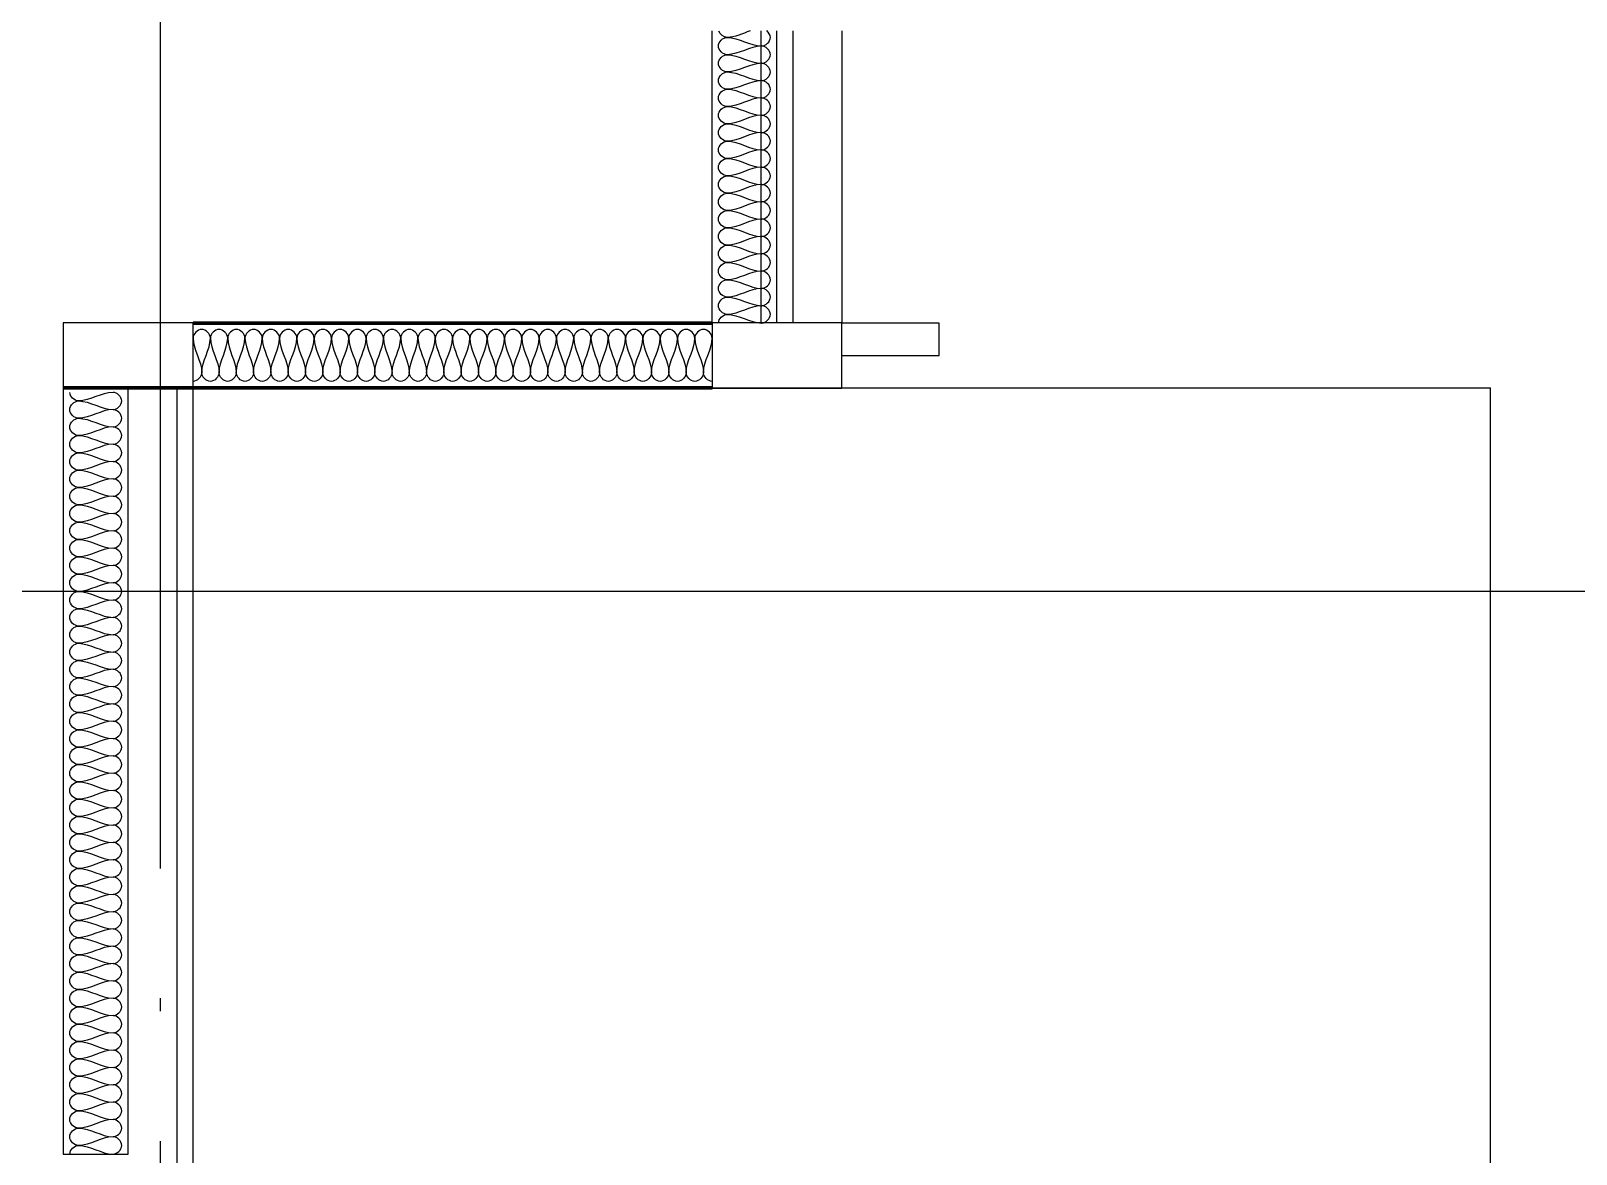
# Model space of a CAD drawing. Header units: millimetres. Extents: x 12325263 to 13848842, y -1463133 to 573208.
# Drawn here: x 12604097 to 12606478, y -606847 to -605117 of the extents above; entities that cross this region are included whole.
import ezdxf

# ---------------------------------------------------------------- set-up
doc = ezdxf.new("R2010")
doc.units = ezdxf.units.MM
doc.header["$LTSCALE"] = 1000
for name, pattern in [('ACAD_ISO02W100', [15, 12, -3]), ('DASHED2', [0.375, 0.25, -0.125]), ('DOTE', [2.42, 2, -0.2, 0.02, -0.2])]:
    doc.linetypes.add(name, pattern=pattern)
for name, color, linetype in [('20210729mva复核', 1, 'Continuous'), ('A-AXIS', 16, 'DOTE'), ('A-DETL-0001', 1, 'Continuous'), ('A-GLAZ', 4, 'Continuous'), ('A-WALL-PATT', 8, 'Continuous'), ('AXIS', 3, 'Continuous'), ('投影线', 6, 'ACAD_ISO02W100')]:
    doc.layers.add(name, color=color, linetype=linetype)
for name, color, linetype, lineweight in [('A-FLOR-PROJ', 2, 'Continuous', 25), ('A-GENM', 2, 'Continuous', 70), ('A-GENM-PROJ', 2, 'Continuous', 25), ('A-GLAZ-PROJ', 2, 'Continuous', 25)]:
    doc.layers.add(name, color=color, linetype=linetype, lineweight=lineweight)

# ---------------------------------------------------------------- blocks, each defined once
blk = doc.blocks.new('A$C53F769B7')
at = {"layer": '20210729mva复核', "color": 8}
blk.add_arc((58579.6, 55638.5), 22000, 0, 42.3351, dxfattribs=at)
blk = doc.blocks.new('FO-Louver Only with lower mullion - 150 Spacing no glass-V2-810_L1 SE')
at = {"layer": 'A-GENM-PROJ'}
for p, q in [((-225.1, 0), (224.7, 0)), ((224.7, -75), (-225.1, -75))]:
    blk.add_line(p, q, dxfattribs=at)
at = {"layer": 'A-GLAZ'}
for p, q in [((275, 150), (225, 150)), ((225, 150), (225, 0)), ((275, 0), (275, 150)), ((325, -200), (325, 0)), ((224.7, -100), (-225.1, -100)), ((-225.1, -125), (224.7, -125))]:
    blk.add_line(p, q, dxfattribs=at)
blk = doc.blocks.new('System Panel - M3-V6-810_L1 SE')
at = {"layer": 'A-GLAZ'}
for p, q in [((610, 25), (-610, 25)), ((-610, 25), (-610, 0)), ((610, 0), (610, 25)), ((-610, 0), (610, 0))]:
    blk.add_line(p, q, dxfattribs=at)
blk = doc.blocks.new('E L1 CANOPY3 - E L1 CANOPY-4298850-810_L1 SE')
at = {"layer": 'A-GENM'}
for p, q in [((-14850, 47820.2), (-15650.1, 47820.2)), ((-15850, 47720.2), (-14850, 47720.2)), ((-14850, 43480.2), (-15650.1, 43480.2)), ((-15850, 43380.2), (-14850, 43380.2))]:
    blk.add_line(p, q, dxfattribs=at)
blk = doc.blocks.new('asdfadsgfd')
at = {"layer": 'A-DETL-0001'}
for p, q in [((35737.3, 6595.9), (34557.5, 6595.9)), ((34557.5, 6595.9), (34557.5, 6495.9)), ((35737.3, 6495.9), (35737.3, 6595.9)), ((35737.7, 6595.9), (35737.7, 6396)), ((35837.7, 6595.9), (35737.7, 6595.9)), ((35837.7, 6396), (35837.7, 6595.9)), ((34557.5, 6495.9), (35737.3, 6495.9)), ((35737.7, 6396), (35837.7, 6396)), ((35837.7, 5595.9), (35737.7, 5595.9)), ((35737.7, 5595.9), (35737.7, 5395.9)), ((35837.7, 5395.9), (35837.7, 5595.9)), ((35737.7, 5395.9), (35837.7, 5395.9)), ((35737.7, 5395.9), (35737.7, 4395.9)), ((31497.5, 4395.9), (35737.7, 4395.9))]:
    blk.add_line(p, q, dxfattribs=at)
for points in [[(34557.5, 6585.9), (34563.8, 6585.9), (34570.8, 6578.9), (34570.8, 6572.6)], [(34570.8, 6572.6), (34570.8, 6578.9), (34584.2, 6593), (34597.5, 6578.9), (34597.5, 6572.6)], [(34597.5, 6572.6), (34597.5, 6578.9), (34610.8, 6593), (34624.2, 6578.9), (34624.2, 6572.6)], [(34624.2, 6572.6), (34624.2, 6578.9), (34637.5, 6593), (34650.8, 6578.9), (34650.8, 6572.6)], [(34650.8, 6572.6), (34650.8, 6578.9), (34664.2, 6593), (34677.5, 6578.9), (34677.5, 6572.6)], [(34677.5, 6572.6), (34677.5, 6578.9), (34690.8, 6593), (34704.2, 6578.9), (34704.2, 6572.6)], [(34704.2, 6572.6), (34704.2, 6578.9), (34717.5, 6593), (34730.8, 6578.9), (34730.8, 6572.6)], [(34730.8, 6572.6), (34730.8, 6578.9), (34744.2, 6593), (34757.5, 6578.9), (34757.5, 6572.6)], [(34757.5, 6572.6), (34757.5, 6578.9), (34770.8, 6593), (34784.2, 6578.9), (34784.2, 6572.6)], [(34784.2, 6572.6), (34784.2, 6578.9), (34797.5, 6593), (34810.8, 6578.9), (34810.8, 6572.6)], [(34810.8, 6572.6), (34810.8, 6578.9), (34824.2, 6593), (34837.5, 6578.9), (34837.5, 6572.6)], [(34837.5, 6572.6), (34837.5, 6578.9), (34850.8, 6593), (34864.2, 6578.9), (34864.2, 6572.6)], [(34864.2, 6572.6), (34864.2, 6578.9), (34877.5, 6593), (34890.8, 6578.9), (34890.8, 6572.6)], [(34890.8, 6572.6), (34890.8, 6578.9), (34904.2, 6593), (34917.5, 6578.9), (34917.5, 6572.6)], [(34917.5, 6572.6), (34917.5, 6578.9), (34930.8, 6593), (34944.2, 6578.9), (34944.2, 6572.6)], [(34944.2, 6572.6), (34944.2, 6578.9), (34957.5, 6593), (34970.8, 6578.9), (34970.8, 6572.6)], [(34970.8, 6572.6), (34970.8, 6578.9), (34984.2, 6593), (34997.5, 6578.9), (34997.5, 6572.6)], [(34997.5, 6572.6), (34997.5, 6578.9), (35010.8, 6593), (35024.2, 6578.9), (35024.2, 6572.6)], [(35024.2, 6572.6), (35024.2, 6578.9), (35037.5, 6593), (35050.8, 6578.9), (35050.8, 6572.6)], [(35050.8, 6572.6), (35050.8, 6578.9), (35064.2, 6593), (35077.5, 6578.9), (35077.5, 6572.6)], [(35077.5, 6572.6), (35077.5, 6578.9), (35090.8, 6593), (35104.2, 6578.9), (35104.2, 6572.6)], [(35104.2, 6572.6), (35104.2, 6578.9), (35117.5, 6593), (35130.8, 6578.9), (35130.8, 6572.6)], [(35130.8, 6572.6), (35130.8, 6578.9), (35144.2, 6593), (35157.5, 6578.9), (35157.5, 6572.6)], [(35157.5, 6572.6), (35157.5, 6578.9), (35170.8, 6593), (35184.2, 6578.9), (35184.2, 6572.6)], [(35184.2, 6572.6), (35184.2, 6578.9), (35197.5, 6593), (35210.8, 6578.9), (35210.8, 6572.6)], [(35210.8, 6572.6), (35210.8, 6578.9), (35224.2, 6593), (35237.5, 6578.9), (35237.5, 6572.6)], [(35237.5, 6572.6), (35237.5, 6578.9), (35250.8, 6593), (35264.2, 6578.9), (35264.2, 6572.6)], [(35264.2, 6572.6), (35264.2, 6578.9), (35277.5, 6593), (35290.8, 6578.9), (35290.8, 6572.6)], [(35290.8, 6572.6), (35290.8, 6578.9), (35304.2, 6593), (35317.5, 6578.9), (35317.5, 6572.6)], [(35317.5, 6572.6), (35317.5, 6578.9), (35330.8, 6593), (35344.2, 6578.9), (35344.2, 6572.6)], [(35344.2, 6572.6), (35344.2, 6578.9), (35357.5, 6593), (35370.8, 6578.9), (35370.8, 6572.6)], [(35370.8, 6572.6), (35370.8, 6578.9), (35384.2, 6593), (35397.5, 6578.9), (35397.5, 6572.6)], [(35397.5, 6572.6), (35397.5, 6578.9), (35410.8, 6593), (35424.2, 6578.9), (35424.2, 6572.6)], [(35424.2, 6572.6), (35424.2, 6578.9), (35437.5, 6593), (35450.8, 6578.9), (35450.8, 6572.6)], [(35450.8, 6572.6), (35450.8, 6578.9), (35464.2, 6593), (35477.5, 6578.9), (35477.5, 6572.6)], [(35477.5, 6572.6), (35477.5, 6578.9), (35490.8, 6593), (35504.2, 6578.9), (35504.2, 6572.6)], [(35504.2, 6572.6), (35504.2, 6578.9), (35517.5, 6593), (35530.8, 6578.9), (35530.8, 6572.6)], [(35530.8, 6572.6), (35530.8, 6578.9), (35544.2, 6593), (35557.5, 6578.9), (35557.5, 6572.6)], [(35557.5, 6572.6), (35557.5, 6578.9), (35570.8, 6593), (35584.2, 6578.9), (35584.2, 6572.6)], [(35584.2, 6572.6), (35584.2, 6578.9), (35597.5, 6593), (35610.8, 6578.9), (35610.8, 6572.6)], [(35610.8, 6572.6), (35610.8, 6578.9), (35624.2, 6593), (35637.5, 6578.9), (35637.5, 6572.6)], [(35637.5, 6572.6), (35637.5, 6578.9), (35650.8, 6593), (35664.2, 6578.9), (35664.2, 6572.6)], [(35664.2, 6572.6), (35664.2, 6578.9), (35677.5, 6593), (35690.8, 6578.9), (35690.8, 6572.6)], [(35690.8, 6572.6), (35690.8, 6578.9), (35704.2, 6593), (35717.5, 6578.9), (35717.5, 6572.6)], [(35717.5, 6572.6), (35717.5, 6578.9), (35724.5, 6585.9), (35730.8, 6585.9)], [(34570.8, 6572.6), (34570.8, 6554.3), (34557.5, 6537.6), (34557.5, 6519.3)], [(34584.2, 6519.3), (34584.2, 6537.6), (34570.8, 6554.3), (34570.8, 6572.6)], [(34597.5, 6572.6), (34597.5, 6554.3), (34584.2, 6537.6), (34584.2, 6519.3)], [(34610.8, 6519.3), (34610.8, 6537.6), (34597.5, 6554.3), (34597.5, 6572.6)], [(34624.2, 6572.6), (34624.2, 6554.3), (34610.8, 6537.6), (34610.8, 6519.3)], [(34637.5, 6519.3), (34637.5, 6537.6), (34624.2, 6554.3), (34624.2, 6572.6)], [(34650.8, 6572.6), (34650.8, 6554.3), (34637.5, 6537.6), (34637.5, 6519.3)], [(34664.2, 6519.3), (34664.2, 6537.6), (34650.8, 6554.3), (34650.8, 6572.6)], [(34677.5, 6572.6), (34677.5, 6554.3), (34664.2, 6537.6), (34664.2, 6519.3)], [(34690.8, 6519.3), (34690.8, 6537.6), (34677.5, 6554.3), (34677.5, 6572.6)], [(34704.2, 6572.6), (34704.2, 6554.3), (34690.8, 6537.6), (34690.8, 6519.3)], [(34717.5, 6519.3), (34717.5, 6537.6), (34704.2, 6554.3), (34704.2, 6572.6)], [(34730.8, 6572.6), (34730.8, 6554.3), (34717.5, 6537.6), (34717.5, 6519.3)], [(34744.2, 6519.3), (34744.2, 6537.6), (34730.8, 6554.3), (34730.8, 6572.6)], [(34757.5, 6572.6), (34757.5, 6554.3), (34744.2, 6537.6), (34744.2, 6519.3)], [(34770.8, 6519.3), (34770.8, 6537.6), (34757.5, 6554.3), (34757.5, 6572.6)], [(34784.2, 6572.6), (34784.2, 6554.3), (34770.8, 6537.6), (34770.8, 6519.3)], [(34797.5, 6519.3), (34797.5, 6537.6), (34784.2, 6554.3), (34784.2, 6572.6)], [(34810.8, 6572.6), (34810.8, 6554.3), (34797.5, 6537.6), (34797.5, 6519.3)], [(34824.2, 6519.3), (34824.2, 6537.6), (34810.8, 6554.3), (34810.8, 6572.6)], [(34837.5, 6572.6), (34837.5, 6554.3), (34824.2, 6537.6), (34824.2, 6519.3)], [(34850.8, 6519.3), (34850.8, 6537.6), (34837.5, 6554.3), (34837.5, 6572.6)], [(34864.2, 6572.6), (34864.2, 6554.3), (34850.8, 6537.6), (34850.8, 6519.3)], [(34877.5, 6519.3), (34877.5, 6537.6), (34864.2, 6554.3), (34864.2, 6572.6)], [(34890.8, 6572.6), (34890.8, 6554.3), (34877.5, 6537.6), (34877.5, 6519.3)], [(34904.2, 6519.3), (34904.2, 6537.6), (34890.8, 6554.3), (34890.8, 6572.6)], [(34917.5, 6572.6), (34917.5, 6554.3), (34904.2, 6537.6), (34904.2, 6519.3)], [(34930.8, 6519.3), (34930.8, 6537.6), (34917.5, 6554.3), (34917.5, 6572.6)], [(34944.2, 6572.6), (34944.2, 6554.3), (34930.8, 6537.6), (34930.8, 6519.3)], [(34957.5, 6519.3), (34957.5, 6537.6), (34944.2, 6554.3), (34944.2, 6572.6)], [(34970.8, 6572.6), (34970.8, 6554.3), (34957.5, 6537.6), (34957.5, 6519.3)], [(34984.2, 6519.3), (34984.2, 6537.6), (34970.8, 6554.3), (34970.8, 6572.6)], [(34997.5, 6572.6), (34997.5, 6554.3), (34984.2, 6537.6), (34984.2, 6519.3)], [(35010.8, 6519.3), (35010.8, 6537.6), (34997.5, 6554.3), (34997.5, 6572.6)], [(35024.2, 6572.6), (35024.2, 6554.3), (35010.8, 6537.6), (35010.8, 6519.3)], [(35037.5, 6519.3), (35037.5, 6537.6), (35024.2, 6554.3), (35024.2, 6572.6)], [(35050.8, 6572.6), (35050.8, 6554.3), (35037.5, 6537.6), (35037.5, 6519.3)], [(35064.2, 6519.3), (35064.2, 6537.6), (35050.8, 6554.3), (35050.8, 6572.6)], [(35077.5, 6572.6), (35077.5, 6554.3), (35064.2, 6537.6), (35064.2, 6519.3)], [(35090.8, 6519.3), (35090.8, 6537.6), (35077.5, 6554.3), (35077.5, 6572.6)], [(35104.2, 6572.6), (35104.2, 6554.3), (35090.8, 6537.6), (35090.8, 6519.3)], [(35117.5, 6519.3), (35117.5, 6537.6), (35104.2, 6554.3), (35104.2, 6572.6)], [(35130.8, 6572.6), (35130.8, 6554.3), (35117.5, 6537.6), (35117.5, 6519.3)], [(35144.2, 6519.3), (35144.2, 6537.6), (35130.8, 6554.3), (35130.8, 6572.6)], [(35157.5, 6572.6), (35157.5, 6554.3), (35144.2, 6537.6), (35144.2, 6519.3)], [(35170.8, 6519.3), (35170.8, 6537.6), (35157.5, 6554.3), (35157.5, 6572.6)], [(35184.2, 6572.6), (35184.2, 6554.3), (35170.8, 6537.6), (35170.8, 6519.3)], [(35197.5, 6519.3), (35197.5, 6537.6), (35184.2, 6554.3), (35184.2, 6572.6)], [(35210.8, 6572.6), (35210.8, 6554.3), (35197.5, 6537.6), (35197.5, 6519.3)], [(35224.2, 6519.3), (35224.2, 6537.6), (35210.8, 6554.3), (35210.8, 6572.6)], [(35237.5, 6572.6), (35237.5, 6554.3), (35224.2, 6537.6), (35224.2, 6519.3)], [(35250.8, 6519.3), (35250.8, 6537.6), (35237.5, 6554.3), (35237.5, 6572.6)], [(35264.2, 6572.6), (35264.2, 6554.3), (35250.8, 6537.6), (35250.8, 6519.3)], [(35277.5, 6519.3), (35277.5, 6537.6), (35264.2, 6554.3), (35264.2, 6572.6)], [(35290.8, 6572.6), (35290.8, 6554.3), (35277.5, 6537.6), (35277.5, 6519.3)], [(35304.2, 6519.3), (35304.2, 6537.6), (35290.8, 6554.3), (35290.8, 6572.6)], [(35317.5, 6572.6), (35317.5, 6554.3), (35304.2, 6537.6), (35304.2, 6519.3)], [(35330.8, 6519.3), (35330.8, 6537.6), (35317.5, 6554.3), (35317.5, 6572.6)], [(35344.2, 6572.6), (35344.2, 6554.3), (35330.8, 6537.6), (35330.8, 6519.3)], [(35357.5, 6519.3), (35357.5, 6537.6), (35344.2, 6554.3), (35344.2, 6572.6)], [(35370.8, 6572.6), (35370.8, 6554.3), (35357.5, 6537.6), (35357.5, 6519.3)], [(35384.2, 6519.3), (35384.2, 6537.6), (35370.8, 6554.3), (35370.8, 6572.6)], [(35397.5, 6572.6), (35397.5, 6554.3), (35384.2, 6537.6), (35384.2, 6519.3)], [(35410.8, 6519.3), (35410.8, 6537.6), (35397.5, 6554.3), (35397.5, 6572.6)], [(35424.2, 6572.6), (35424.2, 6554.3), (35410.8, 6537.6), (35410.8, 6519.3)], [(35437.5, 6519.3), (35437.5, 6537.6), (35424.2, 6554.3), (35424.2, 6572.6)], [(35450.8, 6572.6), (35450.8, 6554.3), (35437.5, 6537.6), (35437.5, 6519.3)], [(35464.2, 6519.3), (35464.2, 6537.6), (35450.8, 6554.3), (35450.8, 6572.6)], [(35477.5, 6572.6), (35477.5, 6554.3), (35464.2, 6537.6), (35464.2, 6519.3)], [(35490.8, 6519.3), (35490.8, 6537.6), (35477.5, 6554.3), (35477.5, 6572.6)], [(35504.2, 6572.6), (35504.2, 6554.3), (35490.8, 6537.6), (35490.8, 6519.3)], [(35517.5, 6519.3), (35517.5, 6537.6), (35504.2, 6554.3), (35504.2, 6572.6)], [(35530.8, 6572.6), (35530.8, 6554.3), (35517.5, 6537.6), (35517.5, 6519.3)], [(35544.2, 6519.3), (35544.2, 6537.6), (35530.8, 6554.3), (35530.8, 6572.6)], [(35557.5, 6572.6), (35557.5, 6554.3), (35544.2, 6537.6), (35544.2, 6519.3)], [(35570.8, 6519.3), (35570.8, 6537.6), (35557.5, 6554.3), (35557.5, 6572.6)], [(35584.2, 6572.6), (35584.2, 6554.3), (35570.8, 6537.6), (35570.8, 6519.3)], [(35597.5, 6519.3), (35597.5, 6537.6), (35584.2, 6554.3), (35584.2, 6572.6)], [(35610.8, 6572.6), (35610.8, 6554.3), (35597.5, 6537.6), (35597.5, 6519.3)], [(35624.2, 6519.3), (35624.2, 6537.6), (35610.8, 6554.3), (35610.8, 6572.6)], [(35637.5, 6572.6), (35637.5, 6554.3), (35624.2, 6537.6), (35624.2, 6519.3)], [(35650.8, 6519.3), (35650.8, 6537.6), (35637.5, 6554.3), (35637.5, 6572.6)], [(35664.2, 6572.6), (35664.2, 6554.3), (35650.8, 6537.6), (35650.8, 6519.3)], [(35677.5, 6519.3), (35677.5, 6537.6), (35664.2, 6554.3), (35664.2, 6572.6)], [(35690.8, 6572.6), (35690.8, 6554.3), (35677.5, 6537.6), (35677.5, 6519.3)], [(35704.2, 6519.3), (35704.2, 6537.6), (35690.8, 6554.3), (35690.8, 6572.6)], [(35717.5, 6572.6), (35717.5, 6554.3), (35704.2, 6537.6), (35704.2, 6519.3)], [(35730.8, 6519.3), (35730.8, 6537.6), (35717.5, 6554.3), (35717.5, 6572.6)], [(34557.5, 6519.3), (34557.5, 6513), (34570.8, 6498.9), (34584.2, 6513), (34584.2, 6519.3)], [(34584.2, 6519.3), (34584.2, 6513), (34597.5, 6498.9), (34610.8, 6513), (34610.8, 6519.3)], [(34610.8, 6519.3), (34610.8, 6513), (34624.2, 6498.9), (34637.5, 6513), (34637.5, 6519.3)], [(34637.5, 6519.3), (34637.5, 6513), (34650.8, 6498.9), (34664.2, 6513), (34664.2, 6519.3)], [(34664.2, 6519.3), (34664.2, 6513), (34677.5, 6498.9), (34690.8, 6513), (34690.8, 6519.3)], [(34690.8, 6519.3), (34690.8, 6513), (34704.2, 6498.9), (34717.5, 6513), (34717.5, 6519.3)], [(34717.5, 6519.3), (34717.5, 6513), (34730.8, 6498.9), (34744.2, 6513), (34744.2, 6519.3)], [(34744.2, 6519.3), (34744.2, 6513), (34757.5, 6498.9), (34770.8, 6513), (34770.8, 6519.3)], [(34770.8, 6519.3), (34770.8, 6513), (34784.2, 6498.9), (34797.5, 6513), (34797.5, 6519.3)], [(34797.5, 6519.3), (34797.5, 6513), (34810.8, 6498.9), (34824.2, 6513), (34824.2, 6519.3)], [(34824.2, 6519.3), (34824.2, 6513), (34837.5, 6498.9), (34850.8, 6513), (34850.8, 6519.3)], [(34850.8, 6519.3), (34850.8, 6513), (34864.2, 6498.9), (34877.5, 6513), (34877.5, 6519.3)], [(34877.5, 6519.3), (34877.5, 6513), (34890.8, 6498.9), (34904.2, 6513), (34904.2, 6519.3)], [(34904.2, 6519.3), (34904.2, 6513), (34917.5, 6498.9), (34930.8, 6513), (34930.8, 6519.3)], [(34930.8, 6519.3), (34930.8, 6513), (34944.2, 6498.9), (34957.5, 6513), (34957.5, 6519.3)], [(34957.5, 6519.3), (34957.5, 6513), (34970.8, 6498.9), (34984.2, 6513), (34984.2, 6519.3)], [(34984.2, 6519.3), (34984.2, 6513), (34997.5, 6498.9), (35010.8, 6513), (35010.8, 6519.3)], [(35010.8, 6519.3), (35010.8, 6513), (35024.2, 6498.9), (35037.5, 6513), (35037.5, 6519.3)], [(35037.5, 6519.3), (35037.5, 6513), (35050.8, 6498.9), (35064.2, 6513), (35064.2, 6519.3)], [(35064.2, 6519.3), (35064.2, 6513), (35077.5, 6498.9), (35090.8, 6513), (35090.8, 6519.3)], [(35090.8, 6519.3), (35090.8, 6513), (35104.2, 6498.9), (35117.5, 6513), (35117.5, 6519.3)], [(35117.5, 6519.3), (35117.5, 6513), (35130.8, 6498.9), (35144.2, 6513), (35144.2, 6519.3)], [(35144.2, 6519.3), (35144.2, 6513), (35157.5, 6498.9), (35170.8, 6513), (35170.8, 6519.3)], [(35170.8, 6519.3), (35170.8, 6513), (35184.2, 6498.9), (35197.5, 6513), (35197.5, 6519.3)], [(35197.5, 6519.3), (35197.5, 6513), (35210.8, 6498.9), (35224.2, 6513), (35224.2, 6519.3)], [(35224.2, 6519.3), (35224.2, 6513), (35237.5, 6498.9), (35250.8, 6513), (35250.8, 6519.3)], [(35250.8, 6519.3), (35250.8, 6513), (35264.2, 6498.9), (35277.5, 6513), (35277.5, 6519.3)], [(35277.5, 6519.3), (35277.5, 6513), (35290.8, 6498.9), (35304.2, 6513), (35304.2, 6519.3)], [(35304.2, 6519.3), (35304.2, 6513), (35317.5, 6498.9), (35330.8, 6513), (35330.8, 6519.3)], [(35330.8, 6519.3), (35330.8, 6513), (35344.2, 6498.9), (35357.5, 6513), (35357.5, 6519.3)], [(35357.5, 6519.3), (35357.5, 6513), (35370.8, 6498.9), (35384.2, 6513), (35384.2, 6519.3)], [(35384.2, 6519.3), (35384.2, 6513), (35397.5, 6498.9), (35410.8, 6513), (35410.8, 6519.3)], [(35410.8, 6519.3), (35410.8, 6513), (35424.2, 6498.9), (35437.5, 6513), (35437.5, 6519.3)], [(35437.5, 6519.3), (35437.5, 6513), (35450.8, 6498.9), (35464.2, 6513), (35464.2, 6519.3)], [(35464.2, 6519.3), (35464.2, 6513), (35477.5, 6498.9), (35490.8, 6513), (35490.8, 6519.3)], [(35490.8, 6519.3), (35490.8, 6513), (35504.2, 6498.9), (35517.5, 6513), (35517.5, 6519.3)], [(35517.5, 6519.3), (35517.5, 6513), (35530.8, 6498.9), (35544.2, 6513), (35544.2, 6519.3)], [(35544.2, 6519.3), (35544.2, 6513), (35557.5, 6498.9), (35570.8, 6513), (35570.8, 6519.3)], [(35570.8, 6519.3), (35570.8, 6513), (35584.2, 6498.9), (35597.5, 6513), (35597.5, 6519.3)], [(35597.5, 6519.3), (35597.5, 6513), (35610.8, 6498.9), (35624.2, 6513), (35624.2, 6519.3)], [(35624.2, 6519.3), (35624.2, 6513), (35637.5, 6498.9), (35650.8, 6513), (35650.8, 6519.3)], [(35650.8, 6519.3), (35650.8, 6513), (35664.2, 6498.9), (35677.5, 6513), (35677.5, 6519.3)], [(35677.5, 6519.3), (35677.5, 6513), (35690.8, 6498.9), (35704.2, 6513), (35704.2, 6519.3)], [(35704.2, 6519.3), (35704.2, 6513), (35717.5, 6498.9), (35730.8, 6513), (35730.8, 6519.3)], [(35761, 6382.6), (35754.8, 6382.6), (35747.7, 6389.6), (35747.7, 6395.9)], [(35814.4, 6395.9), (35796.1, 6395.9), (35779.4, 6382.6), (35761, 6382.6)], [(35814.4, 6369.3), (35820.7, 6369.3), (35834.8, 6382.6), (35820.7, 6395.9), (35814.4, 6395.9)], [(35761, 6355.9), (35754.8, 6355.9), (35740.7, 6369.3), (35754.8, 6382.6), (35761, 6382.6)], [(35761, 6382.6), (35779.4, 6382.6), (35796.1, 6369.3), (35814.4, 6369.3)], [(35814.4, 6369.3), (35796.1, 6369.3), (35779.4, 6355.9), (35761, 6355.9)], [(35814.4, 6342.6), (35820.7, 6342.6), (35834.8, 6355.9), (35820.7, 6369.3), (35814.4, 6369.3)], [(35761, 6329.3), (35754.8, 6329.3), (35740.7, 6342.6), (35754.8, 6355.9), (35761, 6355.9)], [(35761, 6355.9), (35779.4, 6355.9), (35796.1, 6342.6), (35814.4, 6342.6)], [(35814.4, 6342.6), (35796.1, 6342.6), (35779.4, 6329.3), (35761, 6329.3)], [(35814.4, 6315.9), (35820.7, 6315.9), (35834.8, 6329.3), (35820.7, 6342.6), (35814.4, 6342.6)], [(35761, 6302.6), (35754.8, 6302.6), (35740.7, 6315.9), (35754.8, 6329.3), (35761, 6329.3)], [(35761, 6329.3), (35779.4, 6329.3), (35796.1, 6315.9), (35814.4, 6315.9)], [(35814.4, 6315.9), (35796.1, 6315.9), (35779.4, 6302.6), (35761, 6302.6)], [(35814.4, 6289.3), (35820.7, 6289.3), (35834.8, 6302.6), (35820.7, 6315.9), (35814.4, 6315.9)], [(35761, 6275.9), (35754.8, 6275.9), (35740.7, 6289.3), (35754.8, 6302.6), (35761, 6302.6)], [(35761, 6302.6), (35779.4, 6302.6), (35796.1, 6289.3), (35814.4, 6289.3)], [(35814.4, 6289.3), (35796.1, 6289.3), (35779.4, 6275.9), (35761, 6275.9)], [(35814.4, 6262.6), (35820.7, 6262.6), (35834.8, 6275.9), (35820.7, 6289.3), (35814.4, 6289.3)], [(35761, 6249.3), (35754.8, 6249.3), (35740.7, 6262.6), (35754.8, 6275.9), (35761, 6275.9)], [(35761, 6275.9), (35779.4, 6275.9), (35796.1, 6262.6), (35814.4, 6262.6)], [(35761, 6222.6), (35754.8, 6222.6), (35740.7, 6235.9), (35754.8, 6249.3), (35761, 6249.3)], [(35814.4, 6262.6), (35796.1, 6262.6), (35779.4, 6249.3), (35761, 6249.3)], [(35761, 6249.3), (35779.4, 6249.3), (35796.1, 6235.9), (35814.4, 6235.9)], [(35814.4, 6235.9), (35820.7, 6235.9), (35834.8, 6249.3), (35820.7, 6262.6), (35814.4, 6262.6)], [(35761, 6195.9), (35754.8, 6195.9), (35740.7, 6209.3), (35754.8, 6222.6), (35761, 6222.6)], [(35814.4, 6235.9), (35796.1, 6235.9), (35779.4, 6222.6), (35761, 6222.6)], [(35761, 6222.6), (35779.4, 6222.6), (35796.1, 6209.3), (35814.4, 6209.3)], [(35814.4, 6209.3), (35820.7, 6209.3), (35834.8, 6222.6), (35820.7, 6235.9), (35814.4, 6235.9)], [(35761, 6169.3), (35754.8, 6169.3), (35740.7, 6182.6), (35754.8, 6195.9), (35761, 6195.9)], [(35814.4, 6209.3), (35796.1, 6209.3), (35779.4, 6195.9), (35761, 6195.9)], [(35761, 6195.9), (35779.4, 6195.9), (35796.1, 6182.6), (35814.4, 6182.6)], [(35814.4, 6182.6), (35820.7, 6182.6), (35834.8, 6195.9), (35820.7, 6209.3), (35814.4, 6209.3)], [(35761, 6142.6), (35754.8, 6142.6), (35740.7, 6155.9), (35754.8, 6169.3), (35761, 6169.3)], [(35814.4, 6182.6), (35796.1, 6182.6), (35779.4, 6169.3), (35761, 6169.3)], [(35761, 6169.3), (35779.4, 6169.3), (35796.1, 6155.9), (35814.4, 6155.9)], [(35814.4, 6155.9), (35820.7, 6155.9), (35834.8, 6169.3), (35820.7, 6182.6), (35814.4, 6182.6)], [(35814.4, 6155.9), (35796.1, 6155.9), (35779.4, 6142.6), (35761, 6142.6)], [(35814.4, 6129.3), (35820.7, 6129.3), (35834.8, 6142.6), (35820.7, 6155.9), (35814.4, 6155.9)], [(35761, 6115.9), (35754.8, 6115.9), (35740.7, 6129.3), (35754.8, 6142.6), (35761, 6142.6)], [(35761, 6142.6), (35779.4, 6142.6), (35796.1, 6129.3), (35814.4, 6129.3)], [(35814.4, 6129.3), (35796.1, 6129.3), (35779.4, 6115.9), (35761, 6115.9)], [(35814.4, 6102.6), (35820.7, 6102.6), (35834.8, 6115.9), (35820.7, 6129.3), (35814.4, 6129.3)], [(35761, 6089.3), (35754.8, 6089.3), (35740.7, 6102.6), (35754.8, 6115.9), (35761, 6115.9)], [(35761, 6115.9), (35779.4, 6115.9), (35796.1, 6102.6), (35814.4, 6102.6)], [(35814.4, 6102.6), (35796.1, 6102.6), (35779.4, 6089.3), (35761, 6089.3)], [(35814.4, 6075.9), (35820.7, 6075.9), (35834.8, 6089.3), (35820.7, 6102.6), (35814.4, 6102.6)], [(35761, 6062.6), (35754.8, 6062.6), (35740.7, 6075.9), (35754.8, 6089.3), (35761, 6089.3)], [(35761, 6089.3), (35779.4, 6089.3), (35796.1, 6075.9), (35814.4, 6075.9)], [(35814.4, 6075.9), (35796.1, 6075.9), (35779.4, 6062.6), (35761, 6062.6)], [(35814.4, 6049.3), (35820.7, 6049.3), (35834.8, 6062.6), (35820.7, 6075.9), (35814.4, 6075.9)], [(35761, 6035.9), (35754.8, 6035.9), (35740.7, 6049.3), (35754.8, 6062.6), (35761, 6062.6)], [(35761, 6062.6), (35779.4, 6062.6), (35796.1, 6049.3), (35814.4, 6049.3)], [(35761, 6009.3), (35754.8, 6009.3), (35740.7, 6022.6), (35754.8, 6035.9), (35761, 6035.9)], [(35814.4, 6049.3), (35796.1, 6049.3), (35779.4, 6035.9), (35761, 6035.9)], [(35761, 6035.9), (35779.4, 6035.9), (35796.1, 6022.6), (35814.4, 6022.6)], [(35814.4, 6022.6), (35820.7, 6022.6), (35834.8, 6035.9), (35820.7, 6049.3), (35814.4, 6049.3)], [(35761, 5982.6), (35754.8, 5982.6), (35740.7, 5995.9), (35754.8, 6009.3), (35761, 6009.3)], [(35814.4, 6022.6), (35796.1, 6022.6), (35779.4, 6009.3), (35761, 6009.3)], [(35761, 6009.3), (35779.4, 6009.3), (35796.1, 5995.9), (35814.4, 5995.9)], [(35814.4, 5995.9), (35820.7, 5995.9), (35834.8, 6009.3), (35820.7, 6022.6), (35814.4, 6022.6)], [(35761, 5955.9), (35754.8, 5955.9), (35740.7, 5969.3), (35754.8, 5982.6), (35761, 5982.6)], [(35814.4, 5995.9), (35796.1, 5995.9), (35779.4, 5982.6), (35761, 5982.6)], [(35761, 5982.6), (35779.4, 5982.6), (35796.1, 5969.3), (35814.4, 5969.3)], [(35814.4, 5969.3), (35820.7, 5969.3), (35834.8, 5982.6), (35820.7, 5995.9), (35814.4, 5995.9)], [(35761, 5929.3), (35754.8, 5929.3), (35740.7, 5942.6), (35754.8, 5955.9), (35761, 5955.9)], [(35814.4, 5969.3), (35796.1, 5969.3), (35779.4, 5955.9), (35761, 5955.9)], [(35761, 5955.9), (35779.4, 5955.9), (35796.1, 5942.6), (35814.4, 5942.6)], [(35814.4, 5942.6), (35820.7, 5942.6), (35834.8, 5955.9), (35820.7, 5969.3), (35814.4, 5969.3)], [(35814.4, 5942.6), (35796.1, 5942.6), (35779.4, 5929.3), (35761, 5929.3)], [(35814.4, 5915.9), (35820.7, 5915.9), (35834.8, 5929.3), (35820.7, 5942.6), (35814.4, 5942.6)], [(35761, 5902.6), (35754.8, 5902.6), (35740.7, 5915.9), (35754.8, 5929.3), (35761, 5929.3)], [(35761, 5929.3), (35779.4, 5929.3), (35796.1, 5915.9), (35814.4, 5915.9)], [(35814.4, 5915.9), (35796.1, 5915.9), (35779.4, 5902.6), (35761, 5902.6)], [(35814.4, 5889.3), (35820.7, 5889.3), (35834.8, 5902.6), (35820.7, 5915.9), (35814.4, 5915.9)], [(35761, 5875.9), (35754.8, 5875.9), (35740.7, 5889.3), (35754.8, 5902.6), (35761, 5902.6)], [(35761, 5902.6), (35779.4, 5902.6), (35796.1, 5889.3), (35814.4, 5889.3)], [(35814.4, 5889.3), (35796.1, 5889.3), (35779.4, 5875.9), (35761, 5875.9)], [(35814.4, 5862.6), (35820.7, 5862.6), (35834.8, 5875.9), (35820.7, 5889.3), (35814.4, 5889.3)], [(35761, 5849.3), (35754.8, 5849.3), (35740.7, 5862.6), (35754.8, 5875.9), (35761, 5875.9)], [(35761, 5875.9), (35779.4, 5875.9), (35796.1, 5862.6), (35814.4, 5862.6)], [(35814.4, 5862.6), (35796.1, 5862.6), (35779.4, 5849.3), (35761, 5849.3)], [(35814.4, 5835.9), (35820.7, 5835.9), (35834.8, 5849.3), (35820.7, 5862.6), (35814.4, 5862.6)], [(35761, 5822.6), (35754.8, 5822.6), (35740.7, 5835.9), (35754.8, 5849.3), (35761, 5849.3)], [(35761, 5849.3), (35779.4, 5849.3), (35796.1, 5835.9), (35814.4, 5835.9)], [(35814.4, 5835.9), (35796.1, 5835.9), (35779.4, 5822.6), (35761, 5822.6)], [(35814.4, 5809.3), (35820.7, 5809.3), (35834.8, 5822.6), (35820.7, 5835.9), (35814.4, 5835.9)], [(35761, 5795.9), (35754.8, 5795.9), (35740.7, 5809.3), (35754.8, 5822.6), (35761, 5822.6)], [(35761, 5822.6), (35779.4, 5822.6), (35796.1, 5809.3), (35814.4, 5809.3)], [(35761, 5769.3), (35754.8, 5769.3), (35740.7, 5782.6), (35754.8, 5795.9), (35761, 5795.9)], [(35814.4, 5809.3), (35796.1, 5809.3), (35779.4, 5795.9), (35761, 5795.9)], [(35761, 5795.9), (35779.4, 5795.9), (35796.1, 5782.6), (35814.4, 5782.6)], [(35814.4, 5782.6), (35820.7, 5782.6), (35834.8, 5795.9), (35820.7, 5809.3), (35814.4, 5809.3)], [(35761, 5742.6), (35754.8, 5742.6), (35740.7, 5755.9), (35754.8, 5769.3), (35761, 5769.3)], [(35814.4, 5782.6), (35796.1, 5782.6), (35779.4, 5769.3), (35761, 5769.3)], [(35761, 5769.3), (35779.4, 5769.3), (35796.1, 5755.9), (35814.4, 5755.9)], [(35814.4, 5755.9), (35820.7, 5755.9), (35834.8, 5769.3), (35820.7, 5782.6), (35814.4, 5782.6)], [(35761, 5715.9), (35754.8, 5715.9), (35740.7, 5729.3), (35754.8, 5742.6), (35761, 5742.6)], [(35814.4, 5755.9), (35796.1, 5755.9), (35779.4, 5742.6), (35761, 5742.6)], [(35761, 5742.6), (35779.4, 5742.6), (35796.1, 5729.3), (35814.4, 5729.3)], [(35814.4, 5729.3), (35820.7, 5729.3), (35834.8, 5742.6), (35820.7, 5755.9), (35814.4, 5755.9)], [(35814.4, 5729.3), (35796.1, 5729.3), (35779.4, 5715.9), (35761, 5715.9)], [(35814.4, 5702.6), (35820.7, 5702.6), (35834.8, 5715.9), (35820.7, 5729.3), (35814.4, 5729.3)], [(35761, 5689.3), (35754.8, 5689.3), (35740.7, 5702.6), (35754.8, 5715.9), (35761, 5715.9)], [(35761, 5715.9), (35779.4, 5715.9), (35796.1, 5702.6), (35814.4, 5702.6)], [(35814.4, 5702.6), (35796.1, 5702.6), (35779.4, 5689.3), (35761, 5689.3)], [(35814.4, 5675.9), (35820.7, 5675.9), (35834.8, 5689.3), (35820.7, 5702.6), (35814.4, 5702.6)], [(35761, 5662.6), (35754.8, 5662.6), (35740.7, 5675.9), (35754.8, 5689.3), (35761, 5689.3)], [(35761, 5689.3), (35779.4, 5689.3), (35796.1, 5675.9), (35814.4, 5675.9)], [(35814.4, 5675.9), (35796.1, 5675.9), (35779.4, 5662.6), (35761, 5662.6)], [(35814.4, 5649.3), (35820.7, 5649.3), (35834.8, 5662.6), (35820.7, 5675.9), (35814.4, 5675.9)], [(35761, 5635.9), (35754.8, 5635.9), (35740.7, 5649.3), (35754.8, 5662.6), (35761, 5662.6)], [(35761, 5662.6), (35779.4, 5662.6), (35796.1, 5649.3), (35814.4, 5649.3)], [(35814.4, 5649.3), (35796.1, 5649.3), (35779.4, 5635.9), (35761, 5635.9)], [(35814.4, 5622.6), (35820.7, 5622.6), (35834.8, 5635.9), (35820.7, 5649.3), (35814.4, 5649.3)], [(35761, 5609.3), (35754.8, 5609.3), (35740.7, 5622.6), (35754.8, 5635.9), (35761, 5635.9)], [(35761, 5635.9), (35779.4, 5635.9), (35796.1, 5622.6), (35814.4, 5622.6)], [(35814.4, 5622.6), (35796.1, 5622.6), (35779.4, 5609.3), (35761, 5609.3)], [(35814.4, 5595.9), (35820.7, 5595.9), (35834.8, 5609.3), (35820.7, 5622.6), (35814.4, 5622.6)], [(35747.7, 5595.9), (35747.7, 5602.2), (35754.8, 5609.3), (35761, 5609.3)], [(35761, 5609.3), (35779.4, 5609.3), (35796.1, 5595.9), (35814.4, 5595.9)], [(35837.6, 5586.1), (35843.9, 5586.1), (35850.9, 5579.1), (35850.9, 5572.8)], [(35850.9, 5572.8), (35850.9, 5579.1), (35864.3, 5593.2), (35877.6, 5579.1), (35877.6, 5572.8)], [(35877.6, 5572.8), (35877.6, 5579.1), (35890.9, 5593.2), (35904.3, 5579.1), (35904.3, 5572.8)], [(35904.3, 5572.8), (35904.3, 5579.1), (35917.6, 5593.2), (35930.9, 5579.1), (35930.9, 5572.8)], [(35930.9, 5572.8), (35930.9, 5579.1), (35944.3, 5593.2), (35957.6, 5579.1), (35957.6, 5572.8)], [(35957.6, 5572.8), (35957.6, 5579.1), (35970.9, 5593.2), (35984.3, 5579.1), (35984.3, 5572.8)], [(35984.3, 5572.8), (35984.3, 5579.1), (35997.6, 5593.2), (36010.9, 5579.1), (36010.9, 5572.8)], [(36010.9, 5572.8), (36010.9, 5579.1), (36024.3, 5593.2), (36037.6, 5579.1), (36037.6, 5572.8)], [(36037.6, 5572.8), (36037.6, 5579.1), (36050.9, 5593.2), (36064.3, 5579.1), (36064.3, 5572.8)], [(36064.3, 5572.8), (36064.3, 5579.1), (36077.6, 5593.2), (36090.9, 5579.1), (36090.9, 5572.8)], [(36090.9, 5572.8), (36090.9, 5579.1), (36104.3, 5593.2), (36117.6, 5579.1), (36117.6, 5572.8)], [(36117.6, 5572.8), (36117.6, 5579.1), (36130.9, 5593.2), (36144.3, 5579.1), (36144.3, 5572.8)], [(36144.3, 5572.8), (36144.3, 5579.1), (36157.6, 5593.2), (36170.9, 5579.1), (36170.9, 5572.8)], [(36170.9, 5572.8), (36170.9, 5579.1), (36184.3, 5593.2), (36197.6, 5579.1), (36197.6, 5572.8)], [(36197.6, 5572.8), (36197.6, 5579.1), (36210.9, 5593.2), (36224.3, 5579.1), (36224.3, 5572.8)], [(36224.3, 5572.8), (36224.3, 5579.1), (36237.6, 5593.2), (36250.9, 5579.1), (36250.9, 5572.8)], [(36250.9, 5572.8), (36250.9, 5579.1), (36264.3, 5593.2), (36277.6, 5579.1), (36277.6, 5572.8)], [(36277.6, 5572.8), (36277.6, 5577.9), (36282, 5583.5), (36287.2, 5585.4)], [(35850.9, 5572.8), (35850.9, 5554.7), (35837.9, 5538.1), (35837.6, 5520)], [(35864.3, 5519.5), (35864.3, 5537.8), (35850.9, 5554.5), (35850.9, 5572.8)], [(35877.6, 5572.8), (35877.6, 5554.5), (35864.3, 5537.8), (35864.3, 5519.5)], [(35890.9, 5519.5), (35890.9, 5537.8), (35877.6, 5554.5), (35877.6, 5572.8)], [(35904.3, 5572.8), (35904.3, 5554.5), (35890.9, 5537.8), (35890.9, 5519.5)], [(35917.6, 5519.5), (35917.6, 5537.8), (35904.3, 5554.5), (35904.3, 5572.8)], [(35930.9, 5572.8), (35930.9, 5554.5), (35917.6, 5537.8), (35917.6, 5519.5)], [(35944.3, 5519.5), (35944.3, 5537.8), (35930.9, 5554.5), (35930.9, 5572.8)], [(35957.6, 5572.8), (35957.6, 5554.5), (35944.3, 5537.8), (35944.3, 5519.5)], [(35970.9, 5519.5), (35970.9, 5537.8), (35957.6, 5554.5), (35957.6, 5572.8)], [(35984.3, 5572.8), (35984.3, 5554.5), (35970.9, 5537.8), (35970.9, 5519.5)], [(35997.6, 5519.5), (35997.6, 5537.8), (35984.3, 5554.5), (35984.3, 5572.8)], [(36010.9, 5572.8), (36010.9, 5554.5), (35997.6, 5537.8), (35997.6, 5519.5)], [(36024.3, 5519.5), (36024.3, 5537.8), (36010.9, 5554.5), (36010.9, 5572.8)], [(36037.6, 5572.8), (36037.6, 5554.5), (36024.3, 5537.8), (36024.3, 5519.5)], [(36050.9, 5519.5), (36050.9, 5537.8), (36037.6, 5554.5), (36037.6, 5572.8)], [(36064.3, 5572.8), (36064.3, 5554.5), (36050.9, 5537.8), (36050.9, 5519.5)], [(36077.6, 5519.5), (36077.6, 5537.8), (36064.3, 5554.5), (36064.3, 5572.8)], [(36090.9, 5572.8), (36090.9, 5554.5), (36077.6, 5537.8), (36077.6, 5519.5)], [(36104.3, 5519.5), (36104.3, 5537.8), (36090.9, 5554.5), (36090.9, 5572.8)], [(36117.6, 5572.8), (36117.6, 5554.5), (36104.3, 5537.8), (36104.3, 5519.5)], [(36130.9, 5519.5), (36130.9, 5537.8), (36117.6, 5554.5), (36117.6, 5572.8)], [(36144.3, 5572.8), (36144.3, 5554.5), (36130.9, 5537.8), (36130.9, 5519.5)], [(36157.6, 5519.5), (36157.6, 5537.8), (36144.3, 5554.5), (36144.3, 5572.8)], [(36170.9, 5572.8), (36170.9, 5554.5), (36157.6, 5537.8), (36157.6, 5519.5)], [(36184.3, 5519.5), (36184.3, 5537.8), (36170.9, 5554.5), (36170.9, 5572.8)], [(36197.6, 5572.8), (36197.6, 5554.5), (36184.3, 5537.8), (36184.3, 5519.5)], [(36210.9, 5519.5), (36210.9, 5537.8), (36197.6, 5554.5), (36197.6, 5572.8)], [(36224.3, 5572.8), (36224.3, 5554.5), (36210.9, 5537.8), (36210.9, 5519.5)], [(36237.6, 5519.5), (36237.6, 5537.8), (36224.3, 5554.5), (36224.3, 5572.8)], [(36250.9, 5572.8), (36250.9, 5554.5), (36237.6, 5537.8), (36237.6, 5519.5)], [(36264.3, 5519.5), (36264.3, 5537.8), (36250.9, 5554.5), (36250.9, 5572.8)], [(36277.6, 5572.8), (36277.6, 5554.5), (36264.3, 5537.8), (36264.3, 5519.5)], [(36287.5, 5537.4), (36283.5, 5549.1), (36277.6, 5560.6), (36277.6, 5572.8)], [(35864.3, 5519.5), (35864.3, 5513.2), (35877.6, 5499.1), (35890.9, 5513.2), (35890.9, 5519.5)], [(35890.9, 5519.5), (35890.9, 5513.2), (35904.3, 5499.1), (35917.6, 5513.2), (35917.6, 5519.5)], [(35917.6, 5519.5), (35917.6, 5513.2), (35930.9, 5499.1), (35944.3, 5513.2), (35944.3, 5519.5)], [(35944.3, 5519.5), (35944.3, 5513.2), (35957.6, 5499.1), (35970.9, 5513.2), (35970.9, 5519.5)], [(35970.9, 5519.5), (35970.9, 5513.2), (35984.3, 5499.1), (35997.6, 5513.2), (35997.6, 5519.5)], [(35997.6, 5519.5), (35997.6, 5513.2), (36010.9, 5499.1), (36024.3, 5513.2), (36024.3, 5519.5)], [(36024.3, 5519.5), (36024.3, 5513.2), (36037.6, 5499.1), (36050.9, 5513.2), (36050.9, 5519.5)], [(36050.9, 5519.5), (36050.9, 5513.2), (36064.3, 5499.1), (36077.6, 5513.2), (36077.6, 5519.5)], [(36077.6, 5519.5), (36077.6, 5513.2), (36090.9, 5499.1), (36104.3, 5513.2), (36104.3, 5519.5)], [(36104.3, 5519.5), (36104.3, 5513.2), (36117.6, 5499.1), (36130.9, 5513.2), (36130.9, 5519.5)], [(36130.9, 5519.5), (36130.9, 5513.2), (36144.3, 5499.1), (36157.6, 5513.2), (36157.6, 5519.5)], [(36157.6, 5519.5), (36157.6, 5513.2), (36170.9, 5499.1), (36184.3, 5513.2), (36184.3, 5519.5)], [(36184.3, 5519.5), (36184.3, 5513.2), (36197.6, 5499.1), (36210.9, 5513.2), (36210.9, 5519.5)], [(36210.9, 5519.5), (36210.9, 5513.2), (36224.3, 5499.1), (36237.6, 5513.2), (36237.6, 5519.5)], [(36237.6, 5519.5), (36237.6, 5513.2), (36250.9, 5499.1), (36264.3, 5513.2), (36264.3, 5519.5)]]:
    blk.add_open_spline(points, degree=3, dxfattribs=at)
for points, knots in [([(35837.6, 5519.2), (35837.8, 5513), (35851, 5499.2), (35864.3, 5513.2), (35864.3, 5519.5)], [0.018106, 0.018106, 0.018106, 0.018106, 1.414214, 2.828427, 2.828427, 2.828427, 2.828427]), ([(36264.3, 5519.5), (36264.3, 5513.2), (36274.8, 5502), (36285.4, 5508.6), (36288, 5511.8)], [0, 0, 0, 0, 1.414214, 2.243768, 2.243768, 2.243768, 2.243768])]:
    blk.add_open_spline(points, degree=3, knots=knots, dxfattribs=at)
at = {"layer": 'A-FLOR-PROJ'}
for p, q in [((35837.7, 6395.9), (35837.7, 5595.9)), ((35837.7, 5595.9), (36287.5, 5595.9))]:
    blk.add_line(p, q, dxfattribs=at)
at = {"layer": 'A-GENM-PROJ', "rotation": 270}
blk.add_blockref('E L1 CANOPY3 - E L1 CANOPY-4298850-810_L1 SE', (-11982.6, -9254.1), dxfattribs=at)
at = {"layer": 'A-GLAZ-PROJ'}
blk.add_blockref('System Panel - M3-V6-810_L1 SE', (35127.4, 6395.9), dxfattribs=at)
at = {"layer": 'A-GLAZ-PROJ', "rotation": 180}
blk.add_blockref('FO-Louver Only with lower mullion - 150 Spacing no glass-V2-810_L1 SE', (36062.4, 5395.9), dxfattribs=at)
blk = doc.blocks.new('qlzw')
at = {"layer": 'A-AXIS'}
blk.add_line((12470866.8, 979489.8), (12470866.8, 1082089.8), dxfattribs=at)

msp = doc.modelspace()

# ---------------------------------------------------------------- hatches: boundary and pattern name
at = {"layer": 'A-WALL-PATT'}
h = msp.add_hatch(dxfattribs=at)
h.set_pattern_fill('ANSI37', color=252, scale=150)
h.set_pattern_definition([(45, (-400000, 0), (-168.3798023, 168.3798023), []), (135, (-400000, 0), (-168.3798023, -168.3798023), [])])
edge = h.paths.add_edge_path()
edge.add_line((12617170, -539458), (12627664.7, -539458))
edge.add_line((12627664.7, -539458), (12617498.2, -546587.6))
edge.add_line((12617498.2, -546587.6), (12598406.6, -559976.1))
edge.add_line((12598406.6, -559976.1), (12585091.3, -540989.1))
edge.add_line((12585091.3, -540989.1), (12584144.7, -541197.3))
edge.add_line((12584144.7, -541197.3), (12583864.1, -542803.9))
edge.add_arc((12578880.4, -541928.7), 5060, 269.1474, 350.0397, ccw=False)
edge.add_arc((12578698.9, -554127.5), 7140.2, 89.14809, 125.03345)
edge.add_line((12574600, -548281), (12560037.5, -558490.6))
edge.add_line((12560037.5, -558490.6), (12559927.1, -558471.2))
edge.add_line((12559927.1, -558471.2), (12559927.1, -564050))
edge.add_line((12559927.1, -564050), (12558858.8, -564810))
edge.add_line((12558858.8, -564810), (12559927.1, -566333.2))
edge.add_line((12559927.1, -566333.2), (12559927.6, -588159))
edge.add_line((12559927.6, -588159), (12558263.3, -589586.8))
edge.add_line((12558263.3, -589586.8), (12557796.8, -589586.8))
edge.add_line((12557796.8, -589586.8), (12557796.8, -598151.2))
edge.add_line((12557796.8, -598151.2), (12560482.1, -600836.4))
edge.add_arc((12552451.5, -592361.2), 11675.6, 270.02561, 313.45682, ccw=False)
edge.add_line((12552456.7, -604036.8), (12551424.9, -604036.8))
edge.add_arc((12551424.9, -607536.8), 3500, 90, 186.8053)
edge.add_line((12547949.6, -607951.5), (12549871.4, -624055.3))
edge.add_line((12549871.4, -624055.3), (12550966.8, -633201.5))
edge.add_line((12550966.8, -633201.5), (12550966.8, -643886.8))
edge.add_line((12550966.8, -643886.8), (12550966.8, -653386.8))
edge.add_line((12550966.8, -653386.8), (12614072.2, -653386.8))
edge.add_line((12614072.2, -653386.8), (12616970.5, -653386.8))
edge.add_arc((12639113.3, -663769.1), 24455.9, 154.87893, 159.83059)
edge.add_arc((12619069.5, -656056.1), 3000, 166.1263, 249.1464)
edge.add_arc((12632240.8, -621479.9), 40000, 249.14639, 262.18067)
edge.add_line((12626798.8, -661108), (12526241.6, -661108))
edge.add_line((12526241.6, -661108), (12526241.6, -616108))
edge.add_line((12526241.6, -616108), (12504241.6, -616108))
edge.add_line((12504241.6, -616108), (12504241.6, -539458))
edge.add_line((12504241.6, -539458), (12586460, -539458))
edge.add_line((12586460, -539458), (12617170, -539458))

# ---------------------------------------------------------------- linework, layer by layer
at = {"layer": 'AXIS'}
for p, q in [((12603060, -605980), (12605908.9, -605980)), ((12603060, -605980), (12605908.9, -605980)), ((12605908.9, -605980), (12608757.8, -605980))]:
    msp.add_line(p, q, dxfattribs=at)

# ---------------------------------------------------------------- block references
msp.add_blockref('A$C53F769B7', (12529567.2, -663012.2))
at = {"rotation": 90}
msp.add_blockref('asdfadsgfd', (12610742.7, -641404.3), dxfattribs=at)
at = {"layer": '投影线', "linetype": 'DASHED2', "ltscale": 2}
msp.add_blockref('qlzw', (133430, -1631876.5), dxfattribs=at)

doc.saveas('drawing.dxf')
